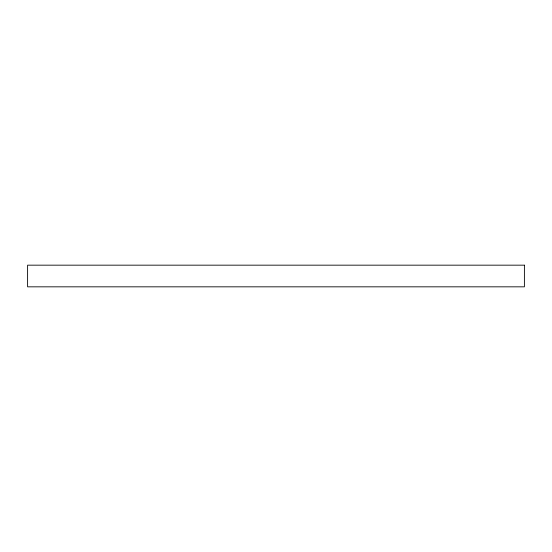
<?xml version="1.0" encoding="UTF-8"?>
<svg xmlns="http://www.w3.org/2000/svg" width="552" height="552" viewBox="0 0 552 552"><rect width="100%" height="100%" fill="white"/><g stroke="black" fill="none" stroke-linecap="round" stroke-linejoin="round"><path stroke-width="0.83" d="M524.4 265.167L27.6 265.167L27.6 286.833L524.4 286.833L524.4 265.167"/></g></svg>
